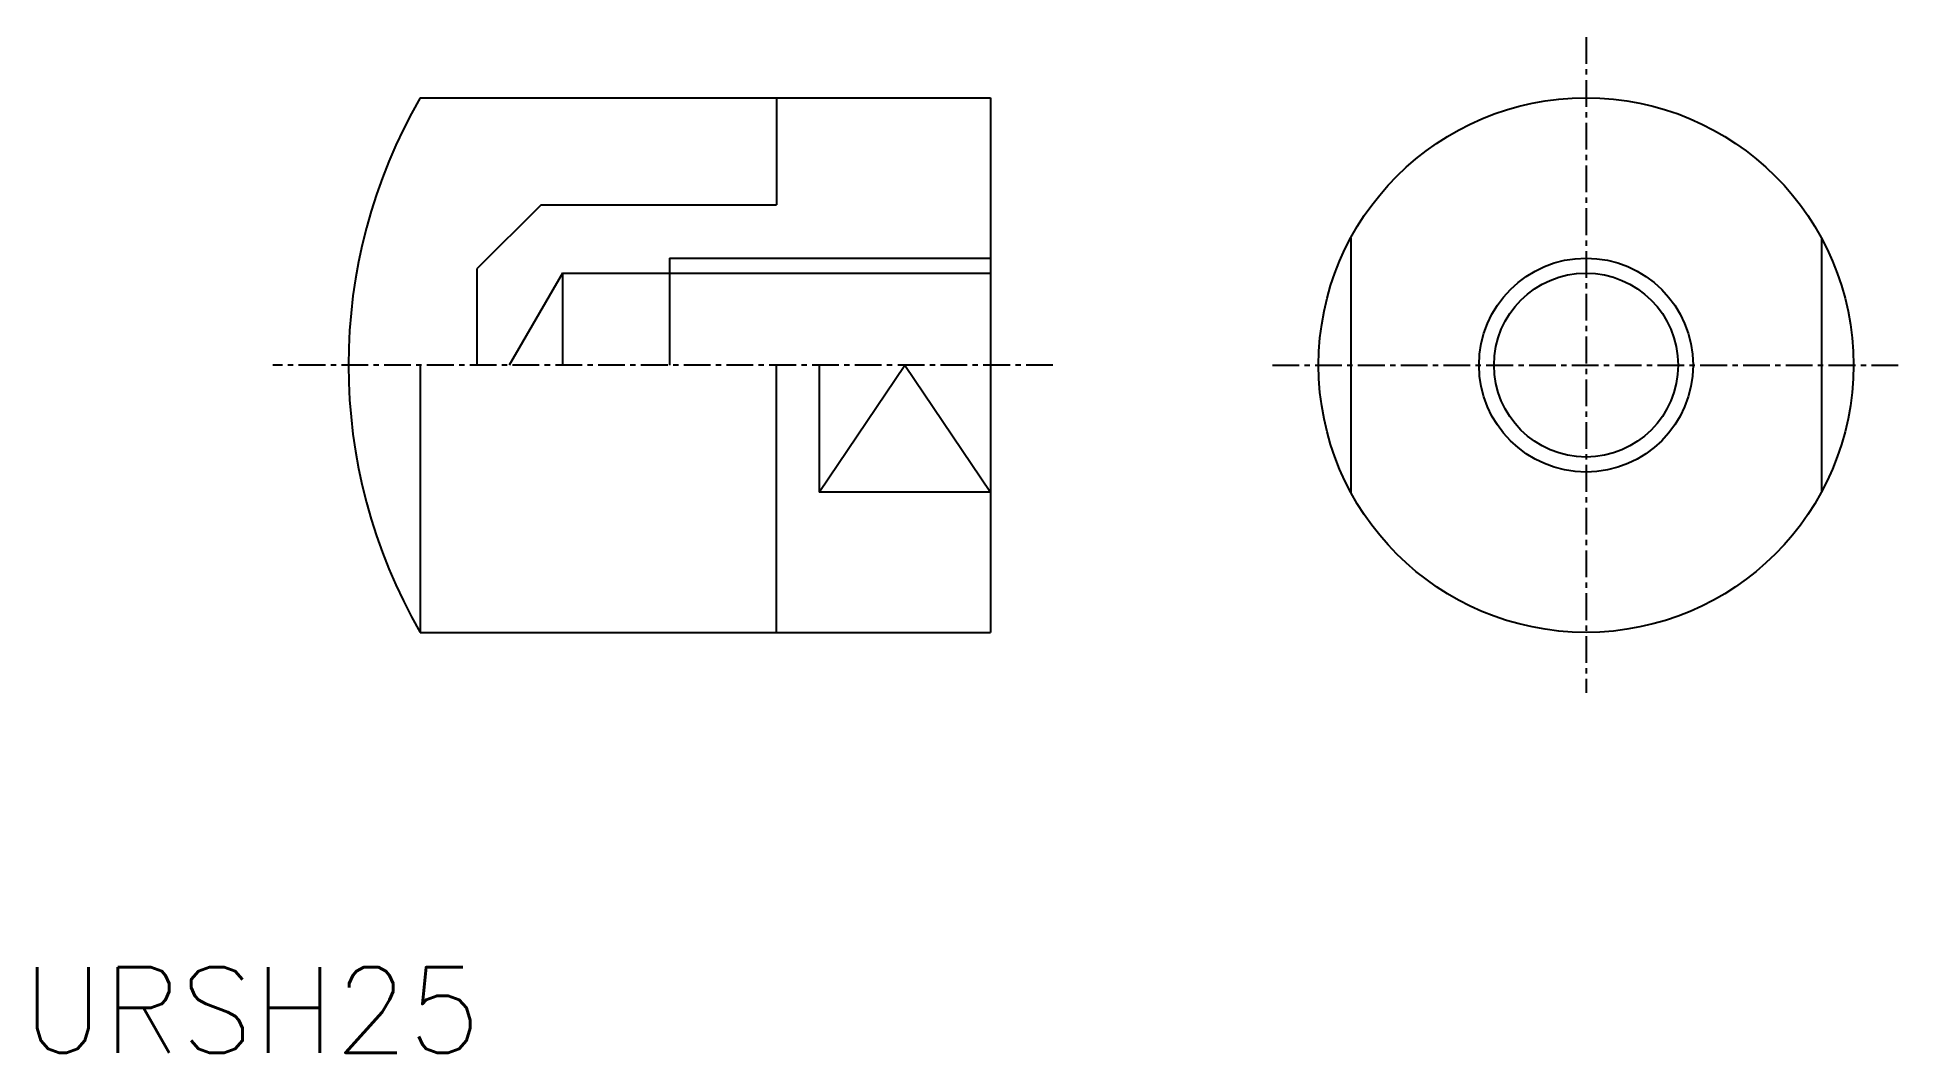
# Model space of a CAD drawing. Extents: x -46.3 to 40.7, y -32.2 to 15.3.
import ezdxf

# ---------------------------------------------------------------- set-up
doc = ezdxf.new("R2010")
doc.units = 0
doc.linetypes.add('CENTER', pattern=[2, 1.25, -0.25, 0.25, -0.25])
doc.layers.get('0').update_dxf_attribs({"linetype": 'CONTINUOUS'})
doc.layers.add('CENTER', color=1, linetype='CENTER')
doc.styles.get("Standard").update_dxf_attribs({"font": 'txt.shx'})

msp = doc.modelspace()

# ---------------------------------------------------------------- linework, layer by layer
at = {"linetype": 'CONTINUOUS'}
for p, q in [((-28.406854, 12.5), (-1.756219, 12.5)), ((-1.756219, 12.5), (-1.756219, -12.5)), ((15.085962, 5.937171), (15.085962, -5.937171)), ((37.085962, 5.937171), (37.085962, -5.937171)), ((-28.406854, 0), (-28.406854, -12.5)), ((-11.756219, -12.5), (-11.756219, 0)), ((-9.756219, 0), (-9.756219, -5.937171)), ((-9.756219, -5.937171), (-5.756219, 0)), ((-5.756219, 0), (-1.756219, -5.937171)), ((-1.756219, -5.937171), (-9.756219, -5.937171)), ((-28.406854, -12.5), (-1.756219, -12.5))]:
    msp.add_line(p, q, dxfattribs=at)
at = {"color": 3}
for p, q in [((-11.756219, 12.5), (-11.756219, 7.5)), ((-22.756219, 7.5), (-25.756219, 4.5)), ((-22.756219, 7.5), (-11.756219, 7.5)), ((-25.756219, 4.5), (-25.756219, 0)), ((-16.756219, 5), (-16.756219, 0)), ((-16.756219, 5), (-1.756219, 5)), ((-21.756219, 4.3), (-24.238825, 0)), ((-21.756219, 4.3), (-21.756219, 0)), ((-21.756219, 4.3), (-1.756219, 4.3))]:
    msp.add_line(p, q, dxfattribs=at)
at = {"linetype": 'CONTINUOUS'}
for radius in [12.5, 4.3]:
    msp.add_circle((26.085962, 0), radius, dxfattribs=at)
at = {"color": 3}
msp.add_circle((26.085962, 0), 5, dxfattribs=at)
at = {"linetype": 'CONTINUOUS'}
msp.add_arc((-6.756219, 0), 25, 150, 210, dxfattribs=at)
at = {"layer": 'CENTER', "color": 1, "linetype": 'CENTER'}
for p, q in [((26.085962, 15.329311), (26.085962, -15.329311)), ((1.162376, 0), (-35.296372, 0)), ((11.423908, 0), (40.748016, 0))]:
    msp.add_line(p, q, dxfattribs=at)

# ---------------------------------------------------------------- texts
msp.add_text('URSH25', height=4).set_placement((-46.988864, -32.155735))

doc.saveas('drawing.dxf')
